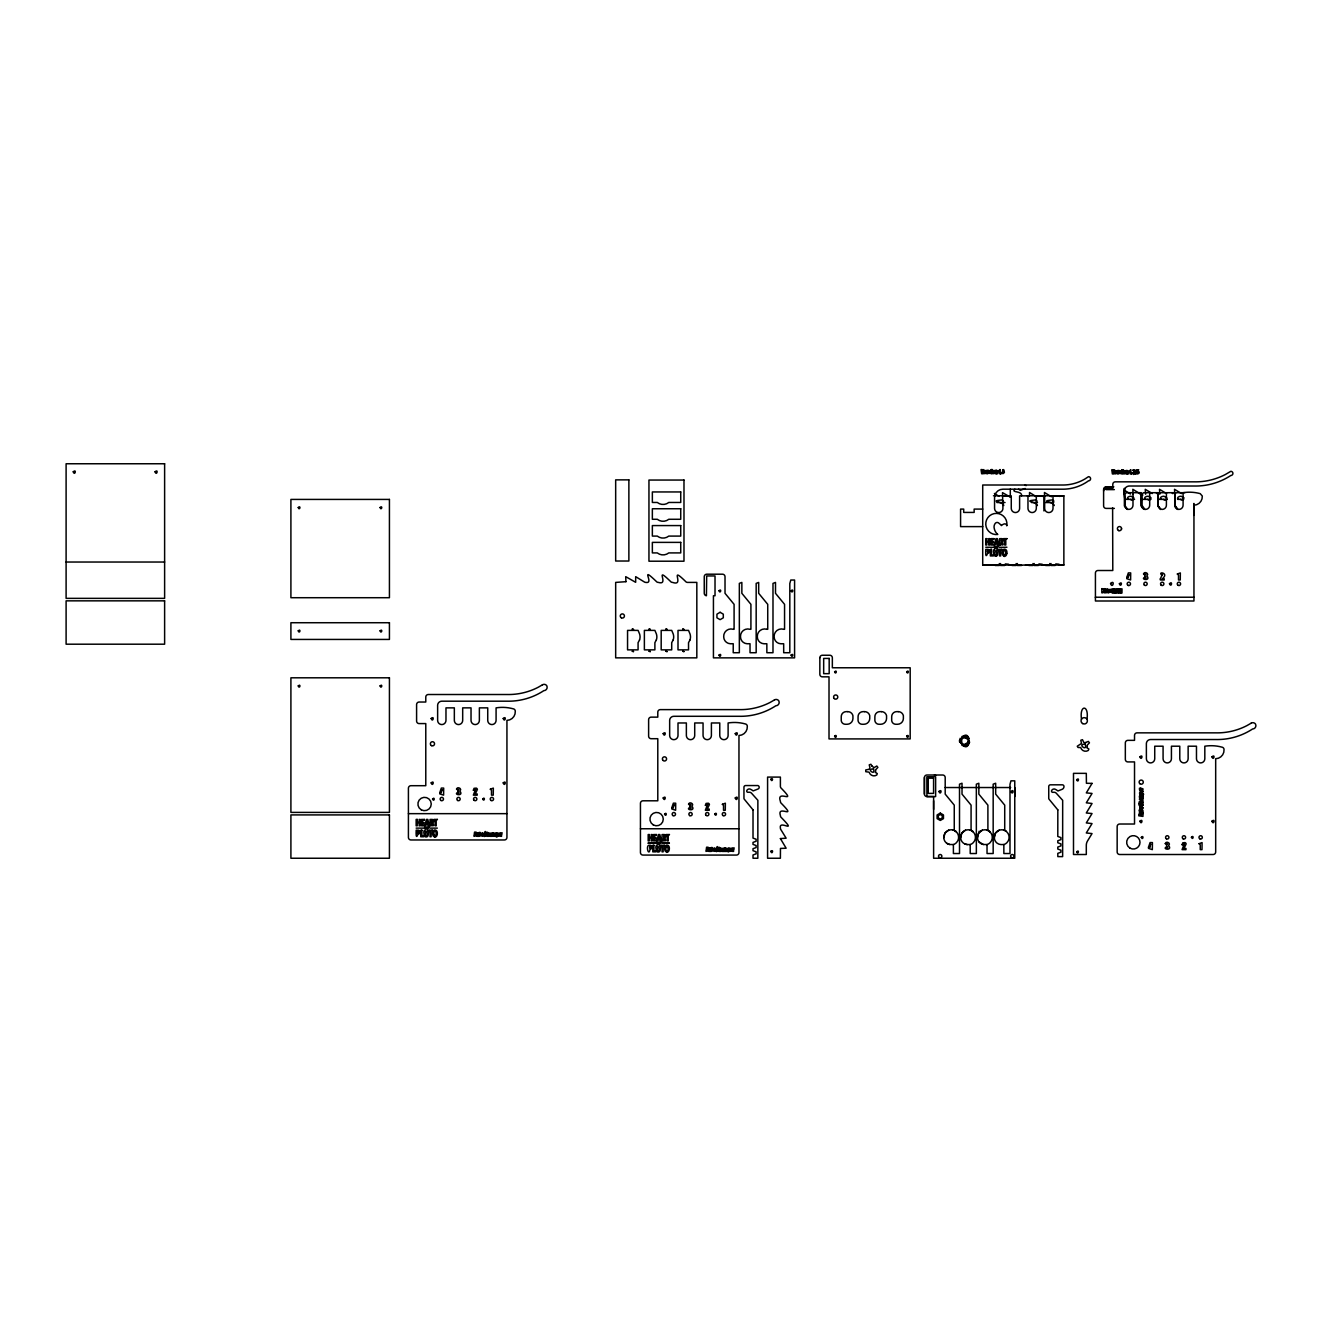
<?xml version="1.0" encoding="UTF-8"?>
<svg xmlns="http://www.w3.org/2000/svg" width="1322" height="1322" viewBox="0 0 1322 1322"><rect width="100%" height="100%" fill="white"/><g stroke="black" fill="none" stroke-linecap="round" stroke-linejoin="round"><path stroke-width="1.5" d="M1005.712 830.993L1006.538 831.604A7.585 7.585 0 0 1 1006.934 842.676L1005.877 843.552A7.585 7.585 0 0 1 1003.844 844.543L1003.861 853.533L1009.991 853.533L1009.991 784.31L1010.95 780.839L1014.767 780.839L1014.767 858.242L933.613 858.242L933.613 796.571L926.92 796.571L926.838 776.758L935.629 776.758L935.629 796.571L926.92 796.571A2.512 2.512 0 0 1 924.425 794.076L924.425 777.501A2.512 2.512 0 0 1 926.92 775.006L942.685 775.006A2.512 2.512 0 0 1 945.197 777.501L945.197 794.125L954.253 805.131L954.253 830.084L953.41 830.084M933.613 809.444L933.613 800.735M953.393 844.543L953.393 853.533L959.508 853.533L959.508 784.194L962.019 783.219L962.019 794.125L971.075 805.131L971.075 830.084L970.232 830.084A7.585 7.585 0 0 1 971.885 830.86L972.381 831.208M1014.767 796.571L1014.767 787.532M1193.948 597.23L1193.948 600.998L1095.426 600.998L1095.426 597.23L1193.948 597.23L1193.948 503.434M416.149 828.117L423.701 828.117M985.733 547.225L993.285 547.325M668.172 847.782L668.155 849.451A2.826 2.826 0 0 1 667.891 850.31L666.635 850.872M1115.52 592.95L1115.388 589.149L1113.141 588.753L1113.091 592.934L1114.182 592.95L1114.198 591.066L1114.512 592.95L1119.569 593L1119.602 590.256L1120.643 593.016L1121.056 590.207L1121.023 593.016L1121.965 593.033L1122.014 588.852L1120.61 588.835L1120.329 590.785L1120.064 588.835L1118.66 588.819L1118.627 593L1117.867 588.802L1116.297 588.786L1115.685 592.967M437.301 834.165L437.334 832.959A4.924 4.924 0 0 0 437.136 831.885A3.338 3.338 0 0 0 436.756 831.009A2.148 2.148 0 0 0 434.789 829.968A2.115 2.115 0 0 0 433.286 830.877M669.329 849.269L669.362 848.063A4.924 4.924 0 0 0 669.163 846.989A3.338 3.338 0 0 0 668.783 846.113A2.148 2.148 0 0 0 666.817 845.072A2.115 2.115 0 0 0 665.297 845.981M1006.885 553.356L1006.918 552.15A4.924 4.924 0 0 0 1006.736 551.076A3.338 3.338 0 0 0 1006.339 550.216A2.148 2.148 0 0 0 1004.373 549.175A2.115 2.115 0 0 0 1002.869 550.068A3.949 3.949 0 0 0 1002.258 551.935L1002.225 553.356A4.809 4.809 0 0 0 1002.456 554.397L1002.522 554.579A2.941 2.941 0 0 0 1002.869 555.223A2.214 2.214 0 0 0 1003.464 555.802A1.917 1.917 0 0 0 1004.208 556.083M1081.495 719.201C1079.264 704.345 1089.212 704.543 1086.981 719.284M959.425 740.948C972.166 720.887 972.166 761.009 959.425 740.948L960.466 740.948L960.119 738.337M1121.486 529.164L1121.552 528.635A2.082 2.082 0 0 0 1118.429 526.817A2.082 2.082 0 0 0 1118.429 530.436L1118.924 530.651M665.825 847.782L665.875 849.6A2.082 2.082 0 0 0 666.453 850.823M418.744 832.463L417.256 833.191M650.788 847.468C649.069 850.377 649.449 844.097 650.804 847.105M988.344 551.555C986.989 554.48 986.807 548.2 988.36 551.191M1006.786 525.578L1006.885 525.032A10.593 10.593 0 0 0 996.557 513.382A10.593 10.593 0 0 0 985.766 524.586A10.593 10.593 0 0 0 997.779 534.468A10.526 10.526 0 0 1 994.177 528.056A5.751 5.751 0 0 1 995.069 523.628A2.446 2.446 0 0 1 998.308 522.752A19.45 19.45 0 0 1 1001.432 525.578A6.726 6.726 0 0 1 1004.076 523.975A2.165 2.165 0 0 1 1006.422 524.652L1006.786 525.677M962.036 736.42L962.565 737.329L963.292 735.908M966.002 745.988L968.828 740.948L969.687 742.286M964.647 737.527L968.034 738.502L968.034 743.377L965.06 745.096L960.846 742.65L960.846 739.229L964.647 737.527L967.605 739.229M962.036 745.459L962.565 744.55L964.647 746.153L969.158 743.559L968.828 740.948M962.565 737.329L964.647 735.726L966.729 737.329L967.258 736.42M959.607 742.286L960.466 740.948L959.607 739.593M1084.767 742.766L1088.37 741.427L1089.444 742.815L1087.13 745.278A3.421 3.421 0 0 1 1086.866 747.773L1088.849 748.979L1088.337 750.417A5.024 5.024 0 0 1 1080.702 747.558L1078.008 747.475L1077.265 746.219L1081.495 743.427L1080.801 740.254L1082.454 739.676L1083.908 742.567L1085.626 742.981M982.329 830.166L978.644 833.091L977.487 837.636A6.974 6.974 0 0 0 983.353 844.494L987.022 844.543A7.585 7.585 0 0 0 989.054 843.552L990.095 842.676A7.585 7.585 0 0 0 989.715 831.604L989.633 831.208M1004.042 550.415L1005.447 550.877M964.647 744.369L967.605 742.65M948.684 830.166L944.999 833.075L943.825 837.636A6.974 6.974 0 0 0 949.708 844.494L953.377 844.543A7.585 7.585 0 0 0 955.393 843.552L956.45 842.659A7.585 7.585 0 0 0 956.054 831.604L955.988 831.208M965.506 830.166L961.821 833.075L960.664 837.636A6.974 6.974 0 0 0 967.291 844.56L970.199 844.543A7.585 7.585 0 0 0 972.232 843.552L973.273 842.659A7.585 7.585 0 0 0 972.893 831.604L972.81 831.208M999.151 830.166L995.466 833.091L994.309 837.636A6.974 6.974 0 0 0 1000.936 844.56L1003.844 844.543M1025.178 488.462L1020.303 490.346L1018.634 489.19M996.342 556.05L996.127 556.083A2.958 2.958 0 0 1 995.416 556.099L995.202 556.05A1.719 1.719 0 0 1 994.111 555.339L993.797 554.645A4.263 4.263 0 0 1 993.681 553.587C992.293 548.085 996.177 548.134 994.805 553.587A3.983 3.983 0 0 0 994.838 554.1L995.681 555.058L996.672 554.133A4.049 4.049 0 0 0 996.705 553.488C995.4 547.771 999.234 548.465 997.813 553.736A4.049 4.049 0 0 1 997.713 554.579L997.581 554.959A2.033 2.033 0 0 1 997.3 555.438A1.735 1.735 0 0 1 996.358 556.033M1014.883 489.19C1010.355 492.974 1022.534 490.462 1021.559 495.866M966.002 735.908L966.729 737.329L968.332 737.246M991.103 470.12L992.178 470.12M991.103 470.335L992.178 470.335M1121.816 470.318L1122.89 470.318M1121.816 470.533L1122.89 470.533M986.377 472.103L985.039 472.103L985.072 473.144L986.377 472.318M1117.107 472.301L1115.751 472.301L1115.785 473.342L1117.107 472.516M1106.117 486.843L1113.62 486.843L1106.117 486.843A2.512 2.512 0 0 0 1103.606 489.338L1103.606 505.913A2.512 2.512 0 0 0 1106.117 508.408L1114.38 508.408M1106.018 489.619L1114.38 489.619M1184.876 492.693L1176.613 492.693L1175.076 493.717L1174.845 505.962L1177.439 509.119M993.466 495.767L1008.339 495.767A1.851 1.851 0 0 1 1009.215 496.461M1027.111 495.767L1042 495.767A1.851 1.851 0 0 1 1042.86 496.461M1060.756 495.767L1063.863 495.767L1063.863 565.072L982.709 565.072L982.709 485.009L1063.863 485.009A43.758 43.758 0 0 0 1084.817 479.06L1088.502 476.664A2.082 2.082 0 0 1 1090.584 478.746A2.082 2.082 0 0 1 1088.502 480.828A43.758 43.758 0 0 1 1063.863 489.19L1002.919 489.19A8.345 8.345 0 0 0 994.557 497.535L994.557 508.392A4.181 4.181 0 0 0 998.738 512.556A4.181 4.181 0 0 0 1002.919 508.392L1002.506 492.643L1009.694 496.742M1002.919 495.866L1011.264 495.866L1011.264 508.392A4.181 4.181 0 0 0 1015.445 512.556A4.181 4.181 0 0 0 1019.609 508.392L1019.609 495.866L1027.971 495.866L1027.971 508.392A4.181 4.181 0 0 0 1032.135 512.556A4.181 4.181 0 0 0 1036.316 508.392L1036.316 495.866L1044.661 495.866L1044.661 508.392A4.181 4.181 0 0 0 1048.842 512.556A4.181 4.181 0 0 0 1053.006 508.392L1053.006 495.866L1063.863 495.866M1126.361 499.369L1134.557 499.369M1140.704 499.369L1150.95 499.369M1159.13 499.369L1167.326 499.369M1177.572 499.369L1183.702 499.369M996.904 502.542L1005.034 502.542M1031.408 502.542L1037.489 502.542M1045.603 502.542L1053.717 502.542M982.709 509.086L974.149 509.086L974.149 512.424L963.705 512.424L963.705 509.086L960.582 509.086L960.582 526.619L982.709 526.619M66.1 562.032L164.622 562.032M1008.62 564.246L1005.282 563.899M1042.265 564.246L1038.927 563.899M1059.087 564.246L1055.749 563.899M982.709 564.973L1004.439 564.973M1008.62 564.973L1021.262 564.973M1025.442 564.973L1038.101 564.973M1042.265 564.973L1054.923 564.973M1059.087 564.973L1063.863 564.973M995.136 565.486L999.316 565.486L999.316 563.536M1004.753 565.486L1000.572 565.486L1000.572 563.536M1011.958 565.486L1016.139 565.486L1016.139 563.536M1021.559 565.486L1017.378 565.486L1017.378 563.536M1028.797 565.486L1032.961 565.486L1032.961 563.536M1038.398 565.486L1034.217 565.486L1034.217 563.536M1045.586 565.486L1049.751 565.486L1049.751 563.519M1055.187 565.486L1051.007 565.486L1051.007 563.519M766.876 629.289L767.735 629.289L767.735 604.336L758.679 593.314L758.679 582.424L756.167 583.399L756.167 652.721L750.037 652.721L750.02 643.731L747.112 643.748A6.974 6.974 0 0 1 740.485 636.824A7.337 7.337 0 0 1 750.02 629.289L750.913 629.272L750.913 604.336L741.857 593.314L741.857 582.424L739.345 583.382L739.345 652.721L733.214 652.721L733.231 643.731L730.322 643.748A6.974 6.974 0 0 1 723.696 636.824A7.337 7.337 0 0 1 733.231 629.289L734.09 629.272L734.09 604.336L725.018 593.314L725.018 576.706A2.512 2.512 0 0 0 722.523 574.194L706.758 574.194A2.512 2.512 0 0 0 704.246 576.706L704.246 593.264A2.512 2.512 0 0 0 706.427 595.743L706.675 575.946L715.02 575.946L715.02 595.759L713.434 595.759L713.434 657.86L794.588 657.86L794.588 580.028L790.787 580.028L789.812 583.498L789.812 652.721L783.698 652.721L783.665 643.748L780.773 643.764A6.974 6.974 0 0 1 774.13 636.824A7.337 7.337 0 0 1 783.682 629.289L784.557 629.289L784.557 604.336L775.502 593.314L775.502 582.424L772.99 583.399L772.99 652.721L766.859 652.721L766.843 643.748L763.934 643.764A6.974 6.974 0 0 1 757.308 636.824A7.337 7.337 0 0 1 766.859 629.289M945.131 787.532L1010.669 787.532M408.415 813.658L506.937 813.658M429.799 828.117L437.351 828.117M640.443 828.762L738.965 828.762M500.162 834.86L498.824 834.645L498.906 835.735L499.171 834.86M732.19 849.749L730.835 849.749L730.884 850.79L732.19 849.98M1111.422 590.67L1112.694 590.686L1112.678 592.917C1104.283 590.736 1115.851 586.423 1111.422 591.298M968.332 744.633L966.729 744.55L967.258 745.459M967.291 844.56L965.077 844.097M1180.315 499.369L1182.512 500.344M1163.112 499.369L1165.31 500.344M1147.347 499.369L1149.562 500.344M1130.161 499.369L1132.359 500.344M1178.712 499.369C1175.126 498.014 1180.579 494.874 1182.463 496.857L1184.132 498.03M1161.509 499.369C1157.923 498.014 1163.377 494.874 1165.26 496.857L1166.946 498.03M1145.744 499.369C1142.175 498.014 1147.612 494.874 1149.512 496.857L1151.181 498.03M1128.558 499.369C1124.972 498.014 1130.426 494.874 1132.31 496.857L1133.979 498.03M983.353 844.494L978.924 841.85M949.708 844.494L946.916 843.386M1127.98 585.316A1.669 1.669 0 0 0 1130.492 583.878A1.669 1.669 0 0 0 1127.98 582.424A1.669 1.669 0 0 0 1127.98 585.316L1128.393 585.481M966.729 737.329L969.158 738.337M435.483 831.208L434.079 831.687A2.76 2.76 0 0 0 433.831 832.53L433.847 834.496M1006.025 831.208L1004.423 830.299A7.337 7.337 0 0 0 994.309 837.636M990.161 832.034L987.6 830.299A7.337 7.337 0 0 0 977.487 837.636M971.885 830.86L970.778 830.299A7.337 7.337 0 0 0 960.664 837.636M1181.521 493.552L1174.531 489.305L1174.812 494.213M1166.5 493.552L1159.51 489.305L1159.791 494.213M1152.305 493.552L1145.265 489.322L1145.596 494.213M1124.477 490.28L1130.508 494.031M1051.436 496.742L1044.446 492.495L1044.562 495.866M1036.415 496.742L1029.524 492.478L1029.541 495.866M994.392 493.453L998.92 496.262M956.517 832.034L953.955 830.299A7.337 7.337 0 0 0 943.825 837.636M955.558 831.208L955.062 830.86A7.585 7.585 0 0 0 953.377 830.084M1053.965 501.121L1052.279 499.947C1038.679 501.335 1053.865 501.534 1054.245 505.566M1037.126 501.121L1035.457 499.947C1021.856 501.335 1037.043 501.534 1037.423 505.566M1003.481 501.121L1001.812 499.947C988.212 501.335 1003.398 501.534 1003.778 505.566M972.397 831.208L973.339 832.034M1177.885 509.499L1174.944 505.335M1160.699 509.499L1157.758 505.335L1157.758 494.362L1158.997 492.742L1174.746 492.693L1174.746 505.219A4.181 4.181 0 0 0 1178.91 509.4A4.181 4.181 0 0 0 1183.091 505.219L1183.091 492.693A40.784 40.784 0 0 1 1200.211 493.635L1202.293 496.031A8.593 8.593 0 0 1 1193.948 505.219M1160.617 509.119L1158.022 505.962L1158.039 492.693L1143.662 492.693L1142.043 493.916L1141.993 505.335L1144.935 509.499M1143.794 509.119L1141.2 505.962L1141.2 495.072M1127.732 509.499L1124.791 505.335C1126.625 500.377 1120.263 487.372 1128.823 486.017L1193.948 486.017A64.53 64.53 0 0 0 1230.832 475.49A2.082 2.082 0 0 0 1232.914 473.392A2.082 2.082 0 0 0 1230.832 471.31L1225.23 474.581A64.53 64.53 0 0 1 1193.948 481.836L1115.289 481.836A2.512 2.512 0 0 0 1112.793 484.348L1112.793 488.512L1106.117 488.512A2.512 2.512 0 0 0 1103.606 491.007M1126.972 509.119L1124.378 505.962L1124.361 488.297L1124.378 494.18M962.565 744.55L963.292 745.988M1133.103 494.478L1132.838 489.305L1141.464 494.61A2.925 2.925 0 0 0 1142.886 495.056M418.777 831.984L417.256 831.108L417.256 833.157M987.022 844.543L987.038 853.533L993.169 853.533L993.169 784.194L995.664 783.235L995.664 794.125L1004.72 805.148L1004.72 830.084L1003.877 830.084A7.585 7.585 0 0 1 1005.53 830.86M970.199 844.543L970.216 853.533L976.347 853.533L976.347 784.194L978.842 783.235L978.842 794.125L987.898 805.148L987.898 830.084L987.055 830.084A7.585 7.585 0 0 1 988.707 830.86M432.641 832.728L432.641 834.165A4.809 4.809 0 0 0 432.872 835.207L432.938 835.388A2.941 2.941 0 0 0 433.286 836.016A2.214 2.214 0 0 0 433.88 836.595A1.917 1.917 0 0 0 434.624 836.876M1193.766 504.079L1193.766 515.398M1166.401 492.693L1166.401 505.219A4.181 4.181 0 0 1 1162.22 509.4A4.181 4.181 0 0 1 1158.039 505.219M1149.694 492.693L1149.694 505.219A4.181 4.181 0 0 1 1145.513 509.4A4.181 4.181 0 0 1 1141.349 505.219L1141.349 492.693L1126.46 492.693L1124.857 493.916L1124.791 505.335A4.181 4.181 0 0 0 1128.823 509.4A4.181 4.181 0 0 0 1132.987 505.219L1132.987 492.693M1141.514 790.209L1142.39 791.481L1141.299 791.564L1141.299 790.209M1112.612 507.846L1112.793 570.509L1097.921 570.509A2.512 2.512 0 0 0 1095.426 573.021L1095.426 597.726M1043.934 510.936L1043.934 495.767L1058.823 495.767A1.851 1.851 0 0 1 1059.682 496.461M1010.289 489.074L1010.289 497.221M1006.934 547.225L999.382 547.325M979.123 831.208L979.123 832.447M961.689 739.229L961.689 742.65M924.425 777.501L924.425 794.076M711.5 848.063C711.533 856.408 715.549 845.022 710.261 847.98L710.013 850.839L709.931 847.98L708.889 847.98L709.402 851.434L711.302 851.401L711.302 847.98M479.473 832.959C479.506 841.304 483.538 829.919 478.233 832.877L478.068 835.752L477.92 832.877L476.862 832.877L477.391 836.33L479.275 836.297L479.275 832.877M934.439 775.006A2.512 2.512 0 0 1 935.695 775.336M419.851 831.141A2.115 2.115 0 0 0 417.851 830.166L416.182 830.166C415.918 835.967 416.248 838.826 418.033 834.099A1.801 1.801 0 0 0 419.685 833.025A2.363 2.363 0 0 0 419.669 831.241M437.136 834.182A2.859 2.859 0 0 1 434.69 837.289M432.674 832.728A3.949 3.949 0 0 1 433.252 830.86M435.533 831.174A2.413 2.413 0 0 1 436.078 832.678L436.128 834.347A2.826 2.826 0 0 1 435.863 835.207L434.459 835.686A2.082 2.082 0 0 1 433.897 834.479M651.878 846.245A2.115 2.115 0 0 0 649.879 845.27C645.07 843.981 648.689 857.681 650.06 849.203A1.801 1.801 0 0 0 651.713 848.129A2.363 2.363 0 0 0 651.696 846.361M669.163 849.286A2.859 2.859 0 0 1 666.718 852.409M666.652 851.996A1.917 1.917 0 0 1 665.908 851.698A2.214 2.214 0 0 1 665.313 851.137A2.941 2.941 0 0 1 664.966 850.492L664.9 850.31A4.809 4.809 0 0 1 664.669 849.269L664.669 847.832A3.949 3.949 0 0 1 665.28 845.964M668.106 847.782A2.413 2.413 0 0 0 667.56 846.278L666.222 846.609A2.76 2.76 0 0 0 665.858 847.65M1171.804 492.693A1.851 1.851 0 0 1 1172.845 493.684M1156.039 492.693A1.851 1.851 0 0 1 1157.081 493.684M1121.552 528.635A2.082 2.082 0 0 1 1118.429 530.436M1138.837 492.693A1.851 1.851 0 0 1 1139.878 493.684M1025.178 485.009A1.851 1.851 0 0 1 1026.037 485.686M989.434 550.349A2.115 2.115 0 0 0 987.435 549.357L985.766 549.357C985.501 555.174 985.832 558.033 987.617 553.307A1.801 1.801 0 0 0 989.269 552.216A2.363 2.363 0 0 0 989.253 550.448M1006.72 553.373A2.859 2.859 0 0 1 1004.274 556.496M1003.976 550.365A2.38 2.38 0 0 0 1003.448 551.869L1003.431 553.687A2.793 2.793 0 0 0 1003.662 554.397L1005.067 554.876A2.231 2.231 0 0 0 1005.662 553.554L1005.728 551.885A3.041 3.041 0 0 0 1005.447 550.877M753.028 809.857L753.011 838.098L756.101 839.222L756.101 841.271L753.011 842.395L753.011 844.394L756.101 845.518L756.101 847.567L753.011 848.691L753.011 850.69L756.101 851.814L756.101 853.863L753.011 854.987L753.028 858.242L757.837 858.242L757.87 800.289L751.524 793.217A2.975 2.975 0 0 0 749.31 792.242C744.154 793.299 747.492 786.656 751.474 789.73L753.143 790.903L758.002 789.019A1.851 1.851 0 0 0 758.002 785.549L745.625 785.549A1.669 1.669 0 0 0 743.956 787.234L743.956 798.207A1.669 1.669 0 0 0 744.435 799.38L753.028 809.857M819.838 657.761L819.838 674.319A2.512 2.512 0 0 0 822.334 676.831L829.01 676.831L829.01 738.915L910.18 738.915L910.18 667.775L832.348 667.775L832.348 657.761A2.512 2.512 0 0 0 829.852 655.249L822.334 655.249A2.512 2.512 0 0 0 819.838 657.761M1057.831 809.89L1057.798 836.462L1060.888 837.586L1060.888 839.635L1057.798 840.759L1057.798 842.758L1060.888 843.882L1060.888 845.931L1057.798 847.055L1057.798 849.054L1060.888 850.178L1060.888 852.227L1057.798 853.351L1057.831 856.623L1062.64 856.623L1062.673 800.322L1056.311 793.266A2.975 2.975 0 0 0 1054.113 792.275C1048.957 793.349 1052.279 786.706 1056.261 789.779L1057.931 790.953L1062.31 789.251A3.107 3.107 0 0 0 1063.979 786.491A1.669 1.669 0 0 0 1062.31 784.822L1050.412 784.822A1.669 1.669 0 0 0 1048.743 786.491L1048.743 798.24A1.669 1.669 0 0 0 1049.238 799.43L1057.831 809.89M426.477 828.002L425.172 828.332L426.477 828.002M658.505 843.106L657.166 843.106L658.505 843.172M996.061 547.209L994.739 547.473L996.061 547.209M648.177 843.139L655.729 843.238L648.177 843.139M428.229 834.298L428.229 834.529A4.049 4.049 0 0 1 428.13 835.388L427.998 835.768A2.033 2.033 0 0 1 427.7 836.248A1.735 1.735 0 0 1 426.775 836.843L426.543 836.892A2.958 2.958 0 0 1 425.833 836.892L425.601 836.859A1.719 1.719 0 0 1 424.527 836.148L424.213 835.438A4.263 4.263 0 0 1 424.098 834.397C422.71 828.894 426.593 828.927 425.205 834.38A3.983 3.983 0 0 0 425.254 834.893L426.097 835.851L427.072 834.926A4.049 4.049 0 0 0 427.122 834.281C425.75 828.927 429.617 828.944 428.229 834.298M660.256 849.402L660.256 849.633A4.049 4.049 0 0 1 660.141 850.492L660.025 850.872A2.033 2.033 0 0 1 659.728 851.351A1.735 1.735 0 0 1 658.802 851.946L658.554 851.996A2.958 2.958 0 0 1 657.86 851.996L657.629 851.963A1.719 1.719 0 0 1 656.555 851.252L656.241 850.542A4.263 4.263 0 0 1 656.125 849.501C654.737 843.998 658.62 844.047 657.232 849.484A3.983 3.983 0 0 0 657.282 849.996L658.108 850.971L659.1 850.029A4.049 4.049 0 0 0 659.149 849.402C657.778 844.031 661.644 844.047 660.256 849.402M439.763 792.655L439.747 793.861L443.597 795.15L443.68 788.077L441.333 788.061L439.763 792.655M441.895 789.68L441.085 792.671L441.895 789.68M473.375 790.226L474.945 790.506L475.672 789.201L473.326 795.133L477.192 795.183L477.209 793.977L475.276 793.96L477.391 789.449A1.719 1.719 0 0 0 477.126 788.788A1.702 1.702 0 0 0 476.234 788.11L474.036 788.325L473.375 790.226M490.346 789.184L491.503 790.358L491.487 795.133L493.255 795.15L493.337 788.094L490.346 789.184M671.791 807.759L671.774 808.965L675.625 810.254L675.707 803.198L673.361 803.165L671.791 807.759M673.923 804.784L673.096 807.775L673.923 804.784M705.403 805.329L706.973 805.61L707.683 804.305L705.337 810.254L709.22 810.287L709.236 809.081L707.303 809.064L709.418 804.553A1.702 1.702 0 0 0 708.262 803.214L706.064 803.429L705.403 805.329M722.374 804.288L723.531 805.462L723.514 810.237L725.282 810.254L725.365 803.198L722.374 804.288M1101.854 588.62L1101.804 592.801L1102.895 592.818L1104.134 589.232L1101.854 588.62M1103.275 589.695L1103.275 589.695M1104.498 588.654L1104.448 592.834L1105.539 592.834L1105.556 590.967L1106.878 592.851L1106.828 589.182L1104.498 588.654M1105.572 589.381L1105.721 590.306L1105.572 589.381M1108.381 589.777L1108.53 592.256L1108.381 589.777M1114.215 589.48L1114.363 590.405L1114.215 589.48M1126.774 577.483L1126.757 578.689L1130.607 579.978L1130.69 572.905L1128.344 572.889L1126.774 577.483M1128.905 574.492L1128.096 577.499L1128.905 574.492M1148.504 847.154L1148.504 848.36L1152.338 849.649L1152.42 842.577L1150.09 842.56L1148.504 847.154M1150.636 844.163L1149.826 847.171L1150.636 844.163M1160.336 578.953L1160.336 579.961L1164.203 580.011L1164.219 578.805L1162.286 578.788C1169.937 572.74 1156.767 570.939 1161.972 575.318L1162.55 573.913L1160.336 578.953M1177.357 574.012L1178.513 575.186L1178.497 579.961L1180.265 579.978L1180.348 572.922L1177.357 574.012M1182.116 844.725L1183.702 844.989L1184.413 843.7L1182.066 849.633L1185.95 849.682L1185.966 848.476L1184.033 848.46L1186.131 843.948A1.702 1.702 0 0 0 1184.975 842.593L1182.777 842.825L1182.116 844.725M1199.087 843.684L1200.26 844.857L1200.244 849.633L1201.995 849.649L1202.078 842.593L1199.087 843.684M780.393 838.578L786.144 848.228L780.459 848.427L780.393 858.242L767.586 858.242L767.586 777.088L780.393 777.088L780.393 786.276A2.925 2.925 0 0 0 780.839 787.813C798.521 805.825 775.766 788.375 780.393 801.297A2.925 2.925 0 0 0 780.839 802.851C798.488 820.764 776.692 803.941 780.393 815.492A2.925 2.925 0 0 0 780.839 817.046C798.637 835.306 778.691 818.946 780.393 828.018A2.925 2.925 0 0 0 780.839 829.572L786.144 838.198L780.393 838.578M873.478 768.974C876.222 776.625 865.332 768.495 873.478 768.974M1085.147 744.253C1088.089 752.367 1076.422 743.724 1085.147 744.253M1137.862 472.747C1133.251 475.143 1143.199 473.838 1137.399 470.45L1138.705 469.773L1136.457 469.773L1136.424 471.871L1137.746 471.524L1137.862 472.747M872.074 766.149L874.007 767.669L876.817 766.016L877.874 767.421L875.561 769.883A3.421 3.421 0 0 1 875.296 772.379L877.279 773.568L876.783 775.023A5.024 5.024 0 0 1 869.132 772.164L865.778 771.701L865.745 769.949L869.066 769.305L869.959 767.801L869.232 764.86L870.884 764.265L872.074 766.149M483.604 834.909C480.134 840.098 482.018 828.382 483.604 834.909M715.632 850.013C712.145 855.202 714.045 843.486 715.632 850.013M994.904 472.367C991.5 477.523 993.285 465.856 994.904 472.367M1125.633 472.565C1122.147 477.754 1124.031 466.038 1125.633 472.565M1004.389 472.384C1000.225 477.721 1003.448 463.989 1004.389 472.384M432.591 821.309L431.071 822.301L431.088 820.334L432.591 821.309M664.619 836.413C663.512 839.619 663.132 833.224 664.619 836.413M1002.192 540.516C1000.754 543.838 1000.787 537.31 1002.192 540.516M497.436 835.504C497.353 840.428 492.197 831.968 497.436 832.877L497.436 835.504M729.463 850.608C727.926 854.937 725.398 847.501 729.463 847.98L729.463 850.608M486.513 834.777C480.762 841.503 486.364 825.705 485.438 833.934C485.058 830.398 484.447 838.512 486.513 834.777M718.54 849.897C712.789 856.606 718.391 840.809 717.466 849.038C717.185 845.402 716.408 853.599 718.54 849.897M424.544 828.002C426.907 832.216 427.634 824.168 424.56 827.903M432.542 799.017C434.161 802.884 435.384 795.96 432.542 799.017M482.679 798.934C484.298 802.801 485.521 795.861 482.679 798.934M656.571 843.106C658.769 847.419 659.876 839.173 656.571 843.106M664.569 814.137C666.189 817.988 667.412 811.064 664.569 814.137M714.706 814.055C716.326 817.905 717.549 810.981 714.706 814.055M994.127 547.209C996.177 551.472 997.664 543.425 994.144 547.093M1141.283 837.355C1142.902 841.222 1144.125 834.281 1141.283 837.355M1169.491 583.729C1171.424 588.356 1172.895 580.044 1169.491 583.729M1191.419 837.272C1193.039 841.139 1194.262 834.199 1191.419 837.272M431.071 825.721L430.03 825.82L430.03 819.458L431.815 819.425A2.512 2.512 0 0 1 432.608 819.541L433.649 820.896A2.347 2.347 0 0 1 433.566 821.937C431.65 822.631 435.202 826.002 432.674 825.82L431.683 823.11L431.071 825.721M663.099 840.825L662.058 840.924L662.058 834.562L663.842 834.546A2.512 2.512 0 0 1 664.635 834.645L665.677 836A2.347 2.347 0 0 1 665.594 837.041C663.627 837.685 667.246 841.156 664.702 840.924L663.71 838.214L663.099 840.825M1000.655 544.912L999.614 545.028L999.614 538.665L1001.398 538.632A2.512 2.512 0 0 1 1002.192 538.732L1003.233 540.087A2.347 2.347 0 0 1 1003.15 541.144C1001.316 541.656 1004.737 545.275 1002.258 545.028L1001.266 542.317L1000.655 544.912M501.583 834.314L501.55 836.297L500.509 836.297L500.509 832.877L502.162 832.81L501.583 834.314M733.611 849.418L733.578 851.401L732.537 851.401L732.537 847.98L734.189 847.914L733.611 849.418M987.798 471.772L987.765 473.755L986.724 473.755L986.724 470.335L988.377 470.268L987.798 471.772M1118.528 471.971L1118.495 473.954L1117.454 473.954L1117.454 470.533L1119.106 470.467L1118.528 471.971M1142.39 809.312L1139.614 809.345L1139.068 810.667L1142.671 810.601L1142.39 809.312M493.37 832.877L494.659 833.257L494.709 836.297L493.668 836.297L493.519 833.422L493.354 836.297L492.313 836.297L492.313 832.877L493.37 832.877M725.398 847.98L726.687 848.36L726.736 851.401L725.695 851.401L725.547 848.526L725.381 851.401L724.324 851.401L724.324 847.98L725.398 847.98M996.309 470.335L997.598 470.715L997.647 473.755L996.606 473.755L996.458 470.88L996.292 473.755L995.251 473.755L995.251 470.335L996.309 470.335M1127.038 470.533L1128.327 470.913L1128.377 473.954L1127.336 473.954L1127.269 471.095L1127.005 473.954L1125.964 473.954L1125.964 470.533L1127.038 470.533M1143.001 807.94C1139.283 812.584 1138.936 803.313 1143.001 807.94M456.536 789.052C456.404 790.688 460.882 787.912 457.842 790.655L457.842 791.68C460.271 791.481 457.842 796.538 458.271 792.192C451.926 794.588 464.468 796.786 459.874 791.002C462.733 788.837 457.247 785.995 456.536 789.052M688.564 804.156C688.432 805.792 692.91 803.016 689.869 805.759L689.869 806.784C692.298 806.585 689.869 811.642 690.299 807.296C683.953 809.692 696.496 811.89 691.885 806.106C694.761 803.958 689.274 801.099 688.564 804.156M1132.64 470.434C1134.557 468.649 1133.896 474.515 1133.665 472.285C1132.276 479.291 1138.325 466.881 1132.64 470.434M1143.547 573.88C1143.447 575.847 1147.86 572.426 1144.852 575.467L1144.852 576.508C1147.298 576.326 1144.802 581.234 1145.282 577.02C1138.936 579.416 1151.479 581.614 1146.885 575.814C1149.743 573.665 1144.257 570.807 1143.547 573.88M1165.277 843.552C1165.161 845.188 1169.623 842.411 1166.599 845.138L1166.599 846.163C1169.061 845.997 1166.483 851.021 1167.012 846.691C1160.683 849.088 1173.209 851.285 1168.615 845.485C1171.49 843.337 1165.987 840.478 1165.277 843.552M489.619 833.62C492.627 832.232 487.322 837.322 491.949 836.297L491.784 833.207L489.619 833.62M721.647 848.724C724.638 847.336 719.35 852.426 723.977 851.401L723.812 848.311L721.647 848.724M1011.016 791.614C1013.016 796.158 1014.486 787.796 1011.016 791.614M989.864 472.912C986.08 473.16 993.433 474.482 989.484 471.111C993.037 470.682 985.915 469.773 989.864 472.912M1120.577 473.111C1116.826 473.226 1123.997 474.813 1120.23 471.541C1123.452 470.615 1116.958 470.054 1120.577 473.111M497.799 833.653C497.799 840.842 502.757 830.613 497.799 833.653M729.827 848.757C729.827 855.962 734.784 845.716 729.827 848.757M984.031 471.111C984.014 478.3 988.972 468.071 984.031 471.111M1114.743 471.31C1114.743 478.498 1119.701 468.269 1114.743 471.31M1143.001 791.366C1139.333 796.042 1138.903 786.854 1143.001 791.366M496.394 834.843L496.246 833.422L496.394 834.843M728.422 849.947L728.273 848.526L728.422 849.947M982.659 470.351L982.477 472.499L982.18 469.574L981.04 469.574L981.668 473.755L983.32 473.755L983.865 469.574L982.659 470.351M1113.372 470.549L1113.19 472.698L1112.909 469.773L1111.769 469.773L1112.397 473.954L1114.049 473.954L1114.595 469.773L1113.372 470.549M475.176 835.537L473.987 836.297L474.548 832.116L476.118 832.116L476.73 836.297L475.176 835.537M707.204 850.657L706.014 851.401L706.576 847.22L708.129 847.22L708.757 851.401L707.204 850.657M1092.055 783.384L1086.304 792.903L1092.055 793.431L1086.304 802.834L1092.055 803.479L1086.287 812.997L1092.038 813.526L1086.304 822.928L1092.038 823.573L1086.287 832.976L1092.038 833.571L1087.576 840.891A8.411 8.411 0 0 0 1086.304 845.32L1086.304 854.508L1073.497 854.508L1073.497 773.353L1086.304 773.353L1086.42 783.268L1092.055 783.384M1003.001 470.235L1003.15 473.193L1003.15 470.136M490.908 835.372L490.908 835.372M722.936 850.476L722.936 850.476M482.299 833.488L482.414 835.752L482.414 833.422M714.326 848.592L714.442 850.856L714.376 848.542M993.582 470.946L993.714 473.21L993.632 470.896M1124.311 471.144L1124.427 473.408L1124.361 471.095M1143.53 794.225L1142.935 795.315L1142.572 793.96L1142.142 795.266L1139.961 795.299L1139.531 792.936L1142.852 792.969L1143.53 794.225M487.95 833.504L487.917 836.297L486.876 836.297L486.876 832.116L489.157 833.091L489.289 836.297L488.248 836.297L488 833.438M719.978 848.608L719.945 851.401L718.904 851.401L718.904 847.22L721.184 848.212L721.316 851.401L720.275 851.401L720.11 848.526M1143.001 812.782L1139.531 813.509L1139.531 812.468L1142.406 812.303L1139.531 812.138L1139.531 811.097L1142.952 811.097L1143.001 812.782M625.934 581.68L615.672 582.407L615.672 657.86L696.826 657.86L696.826 582.407L687.638 582.407A2.925 2.925 0 0 1 686.101 581.961C667.974 564.213 685.606 586.935 672.617 582.407A2.925 2.925 0 0 1 671.064 581.961C653.018 564.345 670.122 585.96 658.422 582.407A2.925 2.925 0 0 1 656.869 581.961C638.642 564.461 654.968 584.01 645.896 582.407A2.925 2.925 0 0 1 644.343 581.961L635.667 576.656L635.667 582.308L625.703 576.656L625.934 581.68M1143.034 805.115C1140.638 810.287 1136.672 801.661 1140.589 804.933C1139.547 807.164 1142.836 802.305 1143.034 805.115M1139.514 799.132C1138.424 799.017 1143.679 802.983 1142.952 798.422L1139.514 799.132M475.375 833.042L475.16 834.81L475.375 833.042M707.402 848.162L707.187 849.914L707.402 848.162M1139.498 796.125L1139.531 798.075L1142.952 798.075L1142.952 797.034L1140.093 796.769L1142.952 796.703L1142.952 795.662L1139.498 796.125M73.239 471.772C74.776 476.564 76.957 468.401 73.239 471.772M155.071 471.772C156.607 476.564 158.789 468.401 155.071 471.772M298.243 507.499C299.532 511.482 301.35 504.69 298.243 507.499M298.243 630.809C299.532 634.791 301.35 628 298.243 630.809M298.243 685.887C299.532 689.869 301.35 683.077 298.243 685.887M380.075 507.499C381.347 511.482 383.182 504.69 380.075 507.499M380.075 630.809C381.347 634.791 383.182 628 380.075 630.809M380.075 685.887C381.347 689.869 383.182 683.077 380.075 685.887M431.17 718.474C432.691 723.266 434.888 715.103 431.17 718.474M431.17 782.855C432.691 787.648 434.888 779.484 431.17 782.855M503.219 718.474C504.756 723.266 506.937 715.103 503.219 718.474M503.219 782.855C504.756 787.648 506.937 779.484 503.219 782.855M632.296 629.123L633.502 629.437L632.296 629.123M632.296 651.25L633.502 651.564L632.296 651.25M649.119 629.123L650.325 629.437L649.119 629.123M649.119 651.25L650.325 651.564L649.119 651.25M665.924 629.123L667.131 629.437L665.924 629.123M665.924 651.25L667.131 651.564L665.924 651.25M663.181 733.578C664.718 738.37 666.916 730.207 663.181 733.578M682.747 629.123L683.953 629.437L682.747 629.123M663.181 797.959C664.718 802.751 666.916 794.588 663.181 797.959M682.747 651.25L683.953 651.564L682.747 651.25M719.019 590.703C720.292 594.685 722.126 587.893 719.019 590.703M719.019 655.084C720.292 659.067 722.126 652.275 719.019 655.084M735.247 733.578C736.784 738.37 738.965 730.207 735.247 733.578M735.247 797.959C736.784 802.751 738.965 794.588 735.247 797.959M791.085 590.703C792.357 594.685 794.175 587.893 791.085 590.703M770.825 779.319C772.098 783.318 773.932 776.51 770.825 779.319M791.085 655.084C792.357 659.067 794.175 652.275 791.085 655.084M770.792 851.368C772.114 855.516 774.014 848.443 770.792 851.368M834.612 671.758C835.884 675.74 837.702 668.949 834.612 671.758M834.612 736.139C835.884 740.138 837.702 733.33 834.612 736.139M906.661 671.758C907.933 675.74 909.767 668.949 906.661 671.758M906.661 736.139C907.933 740.138 909.767 733.33 906.661 736.139M938.984 791.448C940.52 796.241 942.718 788.077 938.984 791.448M1076.703 779.666C1078.025 783.814 1079.925 776.741 1076.703 779.666M1110.563 583.465C1112.546 589.612 1115.355 579.102 1110.563 583.465M1076.736 851.732C1078.008 855.714 1079.843 848.922 1076.736 851.732M1117.107 589.728L1116.875 591.479L1117.107 589.728M1119.387 583.713C1120.891 588.422 1123.056 580.391 1119.387 583.713M1139.911 756.812C1141.448 761.588 1143.629 753.441 1139.911 756.812M1139.911 821.193C1141.448 825.986 1143.629 817.822 1139.911 821.193M1211.977 756.812C1213.497 761.588 1215.695 753.441 1211.977 756.812M1211.977 821.193C1213.497 825.986 1215.695 817.822 1211.977 821.193M1139.498 801.578L1138.771 803.495L1142.952 803.495L1142.952 802.454L1140.093 802.206L1142.952 802.124L1142.952 801.082L1139.498 801.578M1140.093 794.059L1141.944 794.142L1140.093 794.059M427.056 820.45L426.362 823.623L427.783 823.623L427.056 820.45M659.083 835.554L658.389 838.726L659.81 838.726L659.133 835.554M996.656 539.657L995.945 542.83L997.366 542.83L996.689 539.657M1140.093 807.874L1142.406 807.957L1140.093 807.874M1142.406 799.628L1141.316 799.463L1142.406 799.628M426.229 824.465L424.825 825.82L426.411 819.425L427.799 819.425L429.353 825.82L426.229 824.465M658.257 839.569L656.852 840.924L658.439 834.546L659.827 834.546L661.38 840.924L658.257 839.569M995.813 543.673L994.408 545.028L995.995 538.632L997.383 538.632L998.936 545.028L995.813 543.673M1107.406 589.282L1107.34 589.529A23.862 23.862 0 0 0 1107.307 592.041L1108.514 592.967L1109.753 592.058A23.862 23.862 0 0 0 1109.786 589.546L1107.406 589.282M639.551 639.947L638.08 642.674L638.08 649.862L627.553 649.862L627.553 630.396L638.08 630.396L639.551 633.866A9.386 9.386 0 0 1 639.551 639.947M656.356 639.947L654.886 642.674L654.886 649.862L644.376 649.862L644.376 630.396L654.886 630.396L656.356 633.866A9.386 9.386 0 0 1 656.356 639.947M673.179 639.947L671.708 642.674L671.708 649.862L661.182 649.862L661.182 630.396L671.708 630.396L673.179 633.866A9.386 9.386 0 0 1 673.179 639.947M689.985 639.947L688.531 642.674L688.531 649.862L678.004 649.862L678.004 630.396L688.531 630.396L689.985 633.866A9.386 9.386 0 0 1 689.985 639.947M999.928 469.574L998.788 470.731L999.498 473.755L1000.539 473.755L999.928 469.574M1130.657 469.773L1129.5 470.929L1130.227 473.954L1131.268 473.954L1130.657 469.773M542.433 684.829L538.219 687.258A64.53 64.53 0 0 1 506.937 694.513L428.278 694.513A2.512 2.512 0 0 0 425.783 697.008L425.783 702.032L419.091 702.032A2.512 2.512 0 0 0 416.595 704.527L416.595 721.085A2.512 2.512 0 0 0 419.091 723.58L425.783 723.58L425.783 785.698L410.911 785.698A2.512 2.512 0 0 0 408.415 788.193L408.415 837.454A2.512 2.512 0 0 0 410.911 839.966L504.426 839.966A2.512 2.512 0 0 0 506.937 837.454L506.937 720.391A8.593 8.593 0 0 0 515.283 711.203A2.446 2.446 0 0 0 513.2 708.807A40.784 40.784 0 0 0 496.081 707.865L496.081 720.391A4.181 4.181 0 0 1 491.9 724.572A4.181 4.181 0 0 1 487.735 720.391L487.735 707.865L479.374 707.865L479.374 720.391A4.181 4.181 0 0 1 475.209 724.572A4.181 4.181 0 0 1 471.029 720.391L471.029 707.865L462.683 707.865L462.683 720.391A4.181 4.181 0 0 1 458.503 724.572A4.181 4.181 0 0 1 454.338 720.391L454.338 707.865L445.977 707.865L445.977 720.391A4.181 4.181 0 0 1 441.812 724.572A4.181 4.181 0 0 1 437.632 720.391L437.632 705.089A4.181 4.181 0 0 1 441.812 701.189L506.937 701.189A64.53 64.53 0 0 0 543.805 690.662A3.338 3.338 0 0 0 546.713 685.655L546.449 685.341A3.206 3.206 0 0 0 542.433 684.829M774.461 699.933L770.247 702.362A64.53 64.53 0 0 1 738.965 709.617L660.306 709.617A2.512 2.512 0 0 0 657.794 712.128L657.794 717.135L651.118 717.135A2.512 2.512 0 0 0 648.623 719.631L648.623 736.189A2.512 2.512 0 0 0 651.118 738.701L657.794 738.701L657.794 800.802L642.938 800.802A2.512 2.512 0 0 0 640.443 803.297L640.443 852.558A2.512 2.512 0 0 0 642.938 855.07L736.453 855.07A2.512 2.512 0 0 0 738.965 852.558L738.965 735.495A8.593 8.593 0 0 0 747.31 726.323A2.446 2.446 0 0 0 745.228 723.911A40.784 40.784 0 0 0 728.108 722.969L728.108 735.495A4.181 4.181 0 0 1 723.927 739.676A4.181 4.181 0 0 1 719.763 735.495L719.763 722.969L711.401 722.969L711.401 735.495A4.181 4.181 0 0 1 707.237 739.676A4.181 4.181 0 0 1 703.056 735.495L703.056 722.969L694.711 722.969L694.711 735.495A4.181 4.181 0 0 1 690.53 739.676A4.181 4.181 0 0 1 686.366 735.495L686.366 722.969L678.004 722.969L678.004 735.495A4.181 4.181 0 0 1 673.84 739.676A4.181 4.181 0 0 1 669.659 735.495L669.659 720.209A4.181 4.181 0 0 1 673.84 716.293L738.965 716.293A64.53 64.53 0 0 0 775.832 705.766A3.338 3.338 0 0 0 778.741 700.759L778.476 700.445A3.206 3.206 0 0 0 774.461 699.933M1251.19 723.167L1246.96 725.596A64.53 64.53 0 0 1 1215.678 732.851L1137.036 732.851A2.512 2.512 0 0 0 1134.524 735.346L1134.524 740.353L1127.848 740.353A2.512 2.512 0 0 0 1125.336 742.865L1125.336 759.423A2.512 2.512 0 0 0 1127.848 761.918L1134.524 761.918L1134.524 824.019L1119.668 824.019A2.512 2.512 0 0 0 1117.156 826.531L1117.156 851.996A2.512 2.512 0 0 0 1119.668 854.508L1213.183 854.508A2.512 2.512 0 0 0 1215.678 851.996L1215.678 758.729A8.593 8.593 0 0 0 1224.04 749.541A2.446 2.446 0 0 0 1221.941 747.145A40.784 40.784 0 0 0 1204.821 746.203L1204.821 758.729A4.181 4.181 0 0 1 1200.657 762.91A4.181 4.181 0 0 1 1196.476 758.729L1196.476 746.203L1188.131 746.203L1188.131 758.729A4.181 4.181 0 0 1 1183.95 762.91A4.181 4.181 0 0 1 1179.786 758.729L1179.786 746.203L1171.424 746.203L1171.424 758.729A4.181 4.181 0 0 1 1167.26 762.91A4.181 4.181 0 0 1 1163.079 758.729L1163.079 746.203L1154.734 746.203L1154.734 758.729A4.181 4.181 0 0 1 1150.553 762.91A4.181 4.181 0 0 1 1146.389 758.729L1146.372 743.427A4.181 4.181 0 0 1 1150.553 739.527L1215.678 739.527A64.53 64.53 0 0 0 1252.562 729A3.338 3.338 0 0 0 1255.454 723.993L1255.189 723.679A3.206 3.206 0 0 0 1251.19 723.167M720.11 612.301L716.937 614.152L716.937 617.82L720.11 619.654L723.299 617.82L723.299 614.152L720.11 612.301M940.289 813.113L937.1 814.947L937.1 818.632L940.289 820.466L943.462 818.632L943.462 814.947L940.289 813.113M1142.952 813.641L1138.771 814.269L1138.771 815.823L1142.952 816.385L1142.952 813.641M1141.448 814.831L1139.696 814.996L1141.448 814.831M164.622 463.758L66.1 463.758L66.1 598.354L164.622 598.354L164.622 463.758M992.178 469.574L991.103 469.574L991.103 473.755L992.178 473.755L992.178 469.574M1122.89 469.773L1121.816 469.773L1121.816 473.954L1122.89 473.954L1122.89 469.773M1001.646 472.896L1000.853 473.755L1001.646 472.896M1132.376 473.094L1131.582 473.954L1132.376 473.094M1136.143 473.094L1135.35 473.954L1136.143 473.094M628.875 479.869L615.672 479.869L615.672 561.024L628.875 561.024L628.875 479.869M683.986 480.051L648.953 480.051L648.953 561.206L683.986 561.206L683.986 480.051M680.731 491.949L652.357 491.949L652.357 502.459L657.282 502.459A9.287 9.287 0 0 0 668.8 502.459L680.731 502.459L680.731 491.949M389.428 499.419L290.906 499.419L290.906 597.709L389.428 597.709L389.428 499.419M680.731 508.755L652.357 508.755L652.357 519.282L657.282 519.282A9.287 9.287 0 0 0 668.8 519.282L680.731 519.282L680.731 508.755M680.731 525.578L652.357 525.578L652.357 536.088L657.282 536.088A9.287 9.287 0 0 0 668.8 536.088L680.731 536.088L680.731 525.578M986.807 538.632L985.733 538.632L985.733 545.028L986.807 545.028L986.807 542.185L988.724 542.185L988.724 545.028L989.798 545.028L989.798 538.632L988.724 538.632L988.724 541.227L986.807 541.227L986.807 538.632M993.962 538.632L991.103 538.632L991.103 545.028L994.061 545.028L994.061 544.053L992.144 544.053L992.144 542.169L993.83 542.169L992.144 541.293L992.144 539.591L993.962 539.591L993.962 538.632M1006.984 538.632L1003.514 538.632L1004.72 539.558L1004.72 545.028L1005.794 545.028L1005.794 539.558L1006.984 538.632M680.731 542.384L652.357 542.384L652.357 552.91L657.282 552.91A9.287 9.287 0 0 0 668.8 552.91L680.731 552.91L680.731 542.384M998.556 546.052L997.019 546.052L997.019 548.366L998.556 546.052M991.467 549.357L990.343 549.357L990.343 555.934L993.285 555.934L993.285 554.91L991.467 554.91L991.467 549.357M1001.944 549.357L998.374 549.357L999.597 550.316L999.597 555.934L1000.704 555.934L1000.704 550.316L1001.944 549.357M164.622 600.849L66.1 600.849L66.1 644.194L164.622 644.194L164.622 600.849M389.428 622.728L290.906 622.728L290.906 639.435L389.428 639.435L389.428 622.728M829.175 658.422L823.672 658.422L823.672 673.658L829.175 673.658L829.175 658.422M389.428 677.806L290.906 677.806L290.906 812.402L389.428 812.402L389.428 677.806M847.799 711.633L846.245 711.633A5.007 5.007 0 0 0 841.238 716.821L841.238 720.54A4.131 4.131 0 0 0 845.353 724.274L847.088 724.274A5.85 5.85 0 0 0 852.938 718.672L852.921 715.681A5.271 5.271 0 0 0 847.799 711.633M864.621 711.633L863.068 711.633A5.007 5.007 0 0 0 858.061 716.821L858.061 720.54A4.131 4.131 0 0 0 862.159 724.274L863.894 724.274A5.85 5.85 0 0 0 869.744 718.672L869.744 715.681A5.271 5.271 0 0 0 864.621 711.633M881.427 711.633L879.874 711.633A5.007 5.007 0 0 0 874.867 716.821L874.867 720.54A4.131 4.131 0 0 0 878.981 724.274L880.716 724.274A5.85 5.85 0 0 0 886.55 718.672L886.55 715.681A5.271 5.271 0 0 0 881.427 711.633M898.233 711.633L896.696 711.633A5.007 5.007 0 0 0 891.689 716.821L891.689 720.54A4.131 4.131 0 0 0 895.787 724.274L897.522 724.274A5.85 5.85 0 0 0 903.372 718.672L903.372 715.681A5.271 5.271 0 0 0 898.233 711.633M933.58 778.179L928.259 778.179L928.259 793.398L933.58 793.398L933.58 778.179M1140.671 788.209L1139.465 788.209L1139.531 789.862L1142.952 789.862L1142.952 788.821L1140.671 788.209M389.428 814.914L290.906 814.914L290.906 858.242L389.428 858.242L389.428 814.914M417.223 819.425L416.149 819.425L416.149 825.82L417.223 825.82L417.223 822.995L419.14 822.995L419.14 825.82L420.214 825.82L420.214 819.425L419.14 819.425L419.14 822.02L417.223 822.02L417.223 819.425M424.379 819.425L421.52 819.425L421.52 825.82L424.478 825.82L424.478 824.862L422.561 824.862L422.561 822.978L424.246 822.978L422.561 822.086L422.561 820.384L424.379 820.384L424.379 819.425M437.4 819.425L433.93 819.425L435.136 820.351L435.136 825.82L436.194 825.82L436.194 820.351L437.4 819.425M428.972 826.845L427.436 826.845L427.436 829.158L428.972 826.845M421.883 830.166L420.76 830.166L420.76 836.743L423.701 836.743L423.701 835.702L421.883 835.702L421.883 830.166M432.344 830.166L428.774 830.166L430.014 831.108L430.014 836.743L431.121 836.743L431.121 831.108L432.344 830.166M649.251 834.546L648.177 834.546L648.177 840.924L649.251 840.924L649.251 838.098L651.168 838.098L651.168 840.924L652.242 840.924L652.242 834.546L651.168 834.546L651.168 837.123L649.251 837.123L649.251 834.546M656.406 834.546L653.547 834.546L653.547 840.924L656.505 840.924L656.505 839.966L654.588 839.966L654.588 838.082L656.274 838.082L654.588 837.19L654.588 835.504L656.406 835.504L656.406 834.546M669.428 834.546L665.957 834.546L667.164 835.454L667.164 840.924L668.221 840.924L668.221 835.454L669.428 834.546M660.983 841.949L659.463 841.949L659.463 844.279L660.983 841.949M669.378 843.139L661.826 843.139L669.378 843.238M653.911 845.27L652.787 845.27L652.787 851.847L655.729 851.847L655.729 850.823L653.911 850.823L653.911 845.27M664.371 845.27L660.802 845.27L662.041 846.212L662.041 851.847L663.148 851.847L663.148 846.212L664.371 845.27M1082.586 723.547A3.173 3.173 0 0 0 1087.395 720.87A3.173 3.173 0 0 0 1082.668 718.044A3.173 3.173 0 0 0 1082.586 723.547M939.248 818.599A2.082 2.082 0 0 0 942.371 816.798A2.082 2.082 0 0 0 939.248 814.98A2.082 2.082 0 0 0 939.248 818.599M1011.148 857.416A1.669 1.669 0 0 0 1013.891 856.491A1.669 1.669 0 0 0 1011.727 854.574A1.669 1.669 0 0 0 1011.148 857.416M939.182 857.515A1.669 1.669 0 0 0 941.842 856.392A1.669 1.669 0 0 0 939.529 854.64A1.669 1.669 0 0 0 939.182 857.515M1199.814 838.826A1.669 1.669 0 0 0 1202.326 837.388A1.669 1.669 0 0 0 1199.814 835.934A1.669 1.669 0 0 0 1199.814 838.826M1183.124 838.826A1.669 1.669 0 0 0 1185.619 837.388A1.669 1.669 0 0 0 1183.124 835.934A1.669 1.669 0 0 0 1183.124 838.826M1166.417 838.826A1.669 1.669 0 0 0 1168.929 837.388A1.669 1.669 0 0 0 1166.417 835.934A1.669 1.669 0 0 0 1166.417 838.826M1129.979 848.129A6.676 6.676 0 0 0 1140.01 842.345A6.676 6.676 0 0 0 1129.979 836.562A6.676 6.676 0 0 0 1129.979 848.129M1139.729 783.615A2.082 2.082 0 0 0 1143.216 782.674A2.082 2.082 0 0 0 1140.671 780.129A2.082 2.082 0 0 0 1139.729 783.615M491.073 800.488A1.669 1.669 0 0 0 493.569 799.05A1.669 1.669 0 0 0 491.073 797.596A1.669 1.669 0 0 0 491.073 800.488M474.02 800.223A1.669 1.669 0 0 0 476.812 799.48A1.669 1.669 0 0 0 474.78 797.43A1.669 1.669 0 0 0 474.02 800.223M457.676 800.488A1.669 1.669 0 0 0 460.172 799.05A1.669 1.669 0 0 0 457.676 797.596A1.669 1.669 0 0 0 457.676 800.488M440.97 800.488A1.669 1.669 0 0 0 443.481 799.05A1.669 1.669 0 0 0 440.97 797.596A1.669 1.669 0 0 0 440.97 800.488M431.418 745.608A2.082 2.082 0 0 0 434.541 743.807A2.082 2.082 0 0 0 431.418 741.989A2.082 2.082 0 0 0 431.418 745.608M421.239 809.791A6.676 6.676 0 0 0 431.253 804.007A6.676 6.676 0 0 0 421.239 798.224A6.676 6.676 0 0 0 421.239 809.791M834.215 698.528A2.082 2.082 0 0 0 837.718 697.586A2.082 2.082 0 0 0 835.157 695.025A2.082 2.082 0 0 0 834.215 698.528M723.101 815.608A1.669 1.669 0 0 0 725.596 814.154A1.669 1.669 0 0 0 723.101 812.716A1.669 1.669 0 0 0 723.101 815.608M706.047 815.343A1.669 1.669 0 0 0 708.84 814.583A1.669 1.669 0 0 0 706.807 812.551A1.669 1.669 0 0 0 706.047 815.343M689.704 815.608A1.669 1.669 0 0 0 692.199 814.154A1.669 1.669 0 0 0 689.704 812.716A1.669 1.669 0 0 0 689.704 815.608M672.997 815.608A1.669 1.669 0 0 0 675.509 814.154A1.669 1.669 0 0 0 672.997 812.716A1.669 1.669 0 0 0 672.997 815.608M663 760.381A2.082 2.082 0 0 0 666.503 759.456A2.082 2.082 0 0 0 663.941 756.895A2.082 2.082 0 0 0 663 760.381M653.266 824.895A6.676 6.676 0 0 0 663.28 819.111A6.676 6.676 0 0 0 653.266 813.327A6.676 6.676 0 0 0 653.266 824.895M1178.084 585.316A1.669 1.669 0 0 0 1180.596 583.878A1.669 1.669 0 0 0 1178.084 582.424A1.669 1.669 0 0 0 1178.084 585.316M1161.03 585.051A1.669 1.669 0 0 0 1163.839 584.307A1.669 1.669 0 0 0 1161.79 582.258A1.669 1.669 0 0 0 1161.03 585.051M1144.34 585.051A1.669 1.669 0 0 0 1147.132 584.307A1.669 1.669 0 0 0 1145.083 582.258A1.669 1.669 0 0 0 1144.34 585.051M621.307 617.787A2.082 2.082 0 0 0 624.43 615.986A2.082 2.082 0 0 0 621.307 614.168A2.082 2.082 0 0 0 621.307 617.787"/></g></svg>
